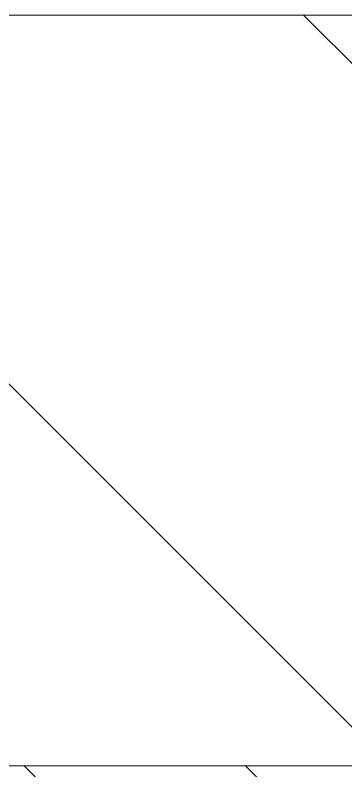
# Model space of a CAD drawing. Extents: x 174420 to 213214, y -41877 to -13498.
# Drawn here: x 206627.2 to 206686.7, y -25630.5 to -25494.6 of the extents above; entities that cross this region are included whole.
import ezdxf

# ---------------------------------------------------------------- set-up
doc = ezdxf.new("R2010")
doc.units = 0
doc.header["$LTSCALE"] = 500
doc.header["$MEASUREMENT"] = 0
doc.layers.get('0').update_dxf_attribs({"linetype": 'CONTINUOUS', "lineweight": 9})
doc.layers.add('COTAS', color=2, linetype='CONTINUOUS', lineweight=9)
doc.layers.add('FIBRA', color=3, linetype='CONTINUOUS', lineweight=20)

# ---------------------------------------------------------------- blocks, each defined once
blk = doc.blocks.new('*X39')
at = {"color": 0}
for p, q in [((1778.773, 2941.164), (1718.773, 3001.164)), ((1725.74, 2941.164), (1680.368, 2986.536))]:
    blk.add_line(p, q, dxfattribs=at)
blk = doc.blocks.new('*X37')
at = {"color": 0}
for p, q in [((-1056.865, 2877.664), (-1120.365, 2941.164)), ((-1039.187, 2877.664), (-1102.687, 2941.164))]:
    blk.add_line(p, q, dxfattribs=at)

msp = doc.modelspace()

# ---------------------------------------------------------------- linework, layer by layer
at = {"lineweight": 9}
msp.add_line((205139.7, -25629.62), (208054.61, -25629.62), dxfattribs=at)
at = {"layer": 'FIBRA', "lineweight": 9}
msp.add_line((205224.7, -25494.62), (208139.61, -25494.62), dxfattribs=at)

# ---------------------------------------------------------------- block references
at = {"layer": 'COTAS', "lineweight": 9, "xscale": 2.25, "yscale": 2.25, "zscale": 2.25}
for name, p in [('*X39', (202811.82, -32247.24)), ('*X37', (209149.64, -32247.24))]:
    msp.add_blockref(name, p, dxfattribs=at)

doc.saveas('drawing.dxf')
